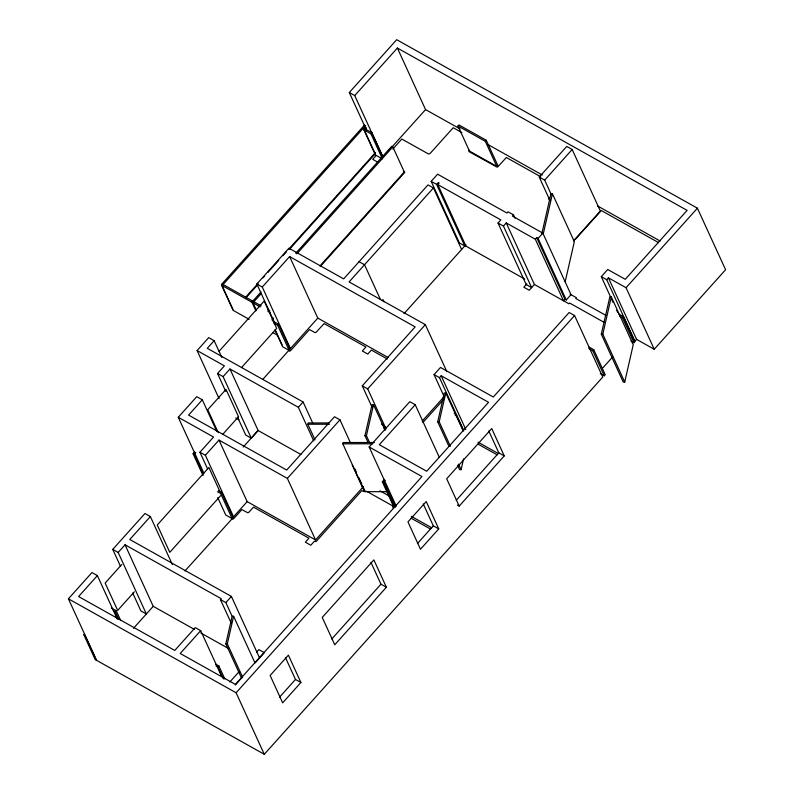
<?xml version="1.0" encoding="UTF-8"?>
<svg xmlns="http://www.w3.org/2000/svg" width="794" height="794" viewBox="0 0 794 794"><rect width="100%" height="100%" fill="white"/><g stroke="black" fill="none" stroke-linecap="round" stroke-linejoin="round"><path stroke-width="1.19" d="M241.634 678.334L225.833 643.835L232.126 616.283L233.615 616.273L255.023 663.03M242.607 677.222L227.322 643.835L233.615 616.273M314.99 439.826L307.854 424.244L308.151 422.954L328.637 422.934M387.581 491.665L364.724 491.685L342.81 443.826L343.107 442.536L374.381 442.506M368.009 442.387L364.952 435.708L372.029 404.712L373.517 404.712L385.239 430.308M369.498 442.387L366.441 435.708L373.517 404.712M448.908 446.288L437.702 421.803L444.283 392.99L445.771 392.99L463.101 430.834M450.397 446.288L439.191 421.793L445.771 392.99M457.572 465.205L459.607 469.661L461.106 469.661L463.567 458.853M541.786 233.873L550.937 193.796L552.426 193.796L574.34 241.654L565.189 281.731M543.275 233.863L552.426 193.796M601.306 334.185L609.822 296.926L611.311 296.926L633.225 344.785L624.709 382.043L623.221 382.053L601.306 334.185L602.805 334.185L624.709 382.043M602.805 334.185L611.311 296.926M549.051 198.004L548.892 198.351A1.558 1.201 -24.6 0 0 548.853 198.679M468.867 149.937L469.006 151.604L496.935 167.068A1.449 1.112 -24.6 0 0 497.769 166.879L506.374 157.51L540.694 176.744M366.709 130.563L349.291 92.521L396.692 39.7L697.41 208.197L725.587 269.732L654.236 349.261L636.59 339.375L608.422 277.84L606.725 279.716L634.902 341.261L636.59 339.375M382.39 155.981L354.729 95.568L397.377 48.037L687.108 210.37L625.255 279.309L607.728 269.494L601.296 276.669L610.517 296.817M233.009 309.481L221.536 284.411L364.585 124.986M249.177 319.337L233.079 310.325L221.605 285.254L222.558 284.192L261.186 305.839M365.677 125.601L222.628 285.026L221.536 284.411M365.488 127.219L363.86 129.035L364.952 129.64L366.58 127.824M381.418 158.304L375.403 154.939L363.93 129.869L364.883 128.807L371.89 132.737L382.867 156.716M382.41 158.869L370.937 133.799L371.89 132.737M219.124 398.677L197.101 350.561L208.713 337.629L214.142 340.676L221.834 357.459M274.774 323.138L256.839 283.984L288.937 248.214L343.663 278.883L428.006 184.893L433.445 187.94L461.612 249.475M245.674 297.194L258.08 283.369M263.042 277.84L264.7 275.994M268.005 272.312L278.754 260.333M282.892 255.728L286.197 252.035M288.679 249.276L375.502 152.517M245.515 298.286L257.911 284.47M289.314 249.475L374.44 154.602L375.78 155.942L372.714 159.356L378.152 162.403M214.142 340.676L207.284 348.318L303.1 402.002L312.826 423.262M289.621 256.561L317.798 318.096L290.455 348.566L262.278 287.031L289.621 256.561L415.153 326.89L362.272 385.834L371.999 407.094M260.988 291.984L251.887 302.137L255.876 310.851M295.745 253.256L391.73 146.285L392.822 146.89L404.295 171.961L319.893 266.03M387.829 151.624L389.467 149.798M391.928 147.049L425.554 109.582L397.377 48.037M261.256 293.522L252.978 302.742L256.472 310.375M296.837 253.872L392.822 146.89M392.901 149.004L401.814 139.059L428.383 153.917A1.489 1.151 -24.6 0 0 428.919 153.976L430.199 153.371L453.205 127.725L461.82 132.548M219.104 351.246L264.154 301.045L276.669 328.388L241.455 367.642M203.889 473.214L178.273 417.277L196.743 396.682L202.311 399.799L216.653 431.132M225.734 391.412L217.546 373.508L224.404 365.865L197.101 350.561M271.915 319.922L273.573 318.086M320.776 265.96L404.841 172.268L403.392 171.454M202.311 399.799L188.585 415.093L286.684 470.068L334.502 416.771L339.941 419.818L350.194 442.198M229.962 368.982L258.139 430.517L251.271 438.169L223.104 376.624L229.962 368.982L298.346 407.292L313.719 440.859M278.634 324.28L290.118 349.35L289.165 350.412L277.682 325.342L278.634 324.28L273.047 321.143M457.999 126.008L458.952 124.946L486.256 140.24L497.739 165.311L496.786 166.373L469.472 151.078L457.999 126.008L485.303 141.302L496.786 166.373M431.172 181.36L436.611 184.407L464.788 245.942L459.349 242.895L431.172 181.36L437.613 174.184L506.969 213.04L508.071 211.809L513.51 214.856L515.048 218.211M203.046 475.537L193.071 453.731L194.669 451.945M203.145 473.968L194.153 454.347L195.761 452.56M433.445 187.94L349.102 281.93L425.346 324.647L446.853 371.642M436.611 184.407L438.298 182.521L439.161 183.007L437.762 184.565L465.939 246.11M262.685 379.512L288.45 350.799L289.314 351.097A1.558 1.201 -24.6 0 0 289.701 351.067L290.286 350.849A1.558 1.201 -24.6 0 0 290.634 350.591L309.521 329.55L314.702 332.448A1.419 1.102 -24.6 0 0 315.079 332.537L315.496 332.537A1.449 1.122 -24.6 0 0 316.052 332.368L324.121 323.585L365.925 347.008L362.342 351.008L367.781 354.055L371.364 350.055L387.403 359.037M444.312 396.99L434.07 374.619L440.501 367.443L493.302 397.02L569.149 312.499L574.578 315.546L602.755 377.081L264.283 754.3L96.59 660.34L68.413 598.805L91.955 572.563L97.384 575.61L117.363 619.251M120.43 566.172L112.748 549.388L144.945 513.51L150.374 516.557L172.407 564.663M207.621 469.006L199.939 452.223L213.556 437.037L178.273 417.277M485.303 141.302L486.256 140.24M222.657 434.427L238.537 416.721L226.012 389.378L207.75 409.724L218.271 432.7M97.384 575.61L78.596 596.552L174.769 650.435L195.255 627.617L200.693 630.664L221.695 676.538M132.727 593.029L140.915 610.933L146.354 613.97L118.177 552.435L125.045 544.793L221.218 598.676L220.424 599.559L231.183 623.052M150.374 516.557L129.789 539.493L231.401 596.433L259.578 657.968M218.995 440.084L247.162 501.629L233.545 516.805L205.378 455.26L218.995 440.084L287.378 478.405L315.555 539.94L363.186 486.851M121.819 564.474L105.145 583.064L117.671 610.407L134.345 591.828M243.242 447.022L258.08 430.487L300.876 454.466M382.033 300.708L382.986 299.646L383.978 301.829M221.615 492.449L233.089 517.519L232.136 518.581L220.663 493.511L221.615 492.449L218.41 490.652M298.346 407.292L303.1 402.002M118.763 619.399L115.269 611.767L116.222 610.705L111.299 607.956M220.583 495.714L169.777 552.336L157.262 524.983L208.882 467.458L219.898 491.526M404.027 313.66L465.909 244.691M133.541 628.262L153.222 606.328L125.045 544.793M184.952 570.955L231.779 519.157A1.558 1.201 -24.6 0 0 232.156 519.256L233.605 518.76L241.833 509.599L247.649 512.676A1.558 1.201 -24.6 0 0 248.036 512.646M498.017 223.015L503.456 226.062L531.623 287.597L526.184 284.55L498.017 223.015L500.816 219.898L437.762 184.565M549.994 200.564L539.235 177.072L566.727 146.433L572.166 149.48L600.343 211.015L573.486 240.949M503.456 226.062L506.254 222.945L535.325 239.232L563.502 300.767L564.901 299.209L536.734 237.674L535.325 239.232M513.51 214.856L512.408 216.087L542.848 233.138L571.025 294.683L566.271 299.973L564.901 299.209M551.334 194.659L544.674 180.119L572.166 149.48M287.378 478.405L339.941 419.818M385.636 428.035L367.711 388.881L425.346 324.647M566.271 299.973L538.104 238.438L542.848 233.138M200.693 630.664L180.208 653.482L235.421 684.418L421.951 476.549L369.15 446.962L409.793 401.675L415.222 404.722L439.3 457.304M232.017 616.035L225.863 602.606L231.401 596.433M381.418 424.115L384.385 425.773L383.433 426.835L384.425 429.018M415.222 404.722L379.334 444.719L426.696 471.249L488.558 402.31L441.196 375.78L439.509 377.656L463.577 430.249M526.769 283.905L523.812 287.2L529.251 290.247L534.422 284.48L506.254 222.945M422.229 421.048L444.461 396.275M422.874 422.557L443.509 399.571M382.311 481.809L383.403 482.415L394.876 507.485L393.784 506.88L382.311 481.809L384.524 479.338M394.846 507.118L383.363 482.047L384.951 480.281M223.382 678.959L217.893 666.97L218.846 665.908L215.879 664.25M383.403 482.415L384.882 480.767M455.23 415.619L456.183 414.557L454.208 413.446M229.813 682.026L239.669 671.049M256.522 652.271L258.894 649.631L264.333 652.668L255.519 662.494M235.252 685.073L241.823 677.758M264.283 754.3L236.116 692.765L574.578 315.546M654.236 349.261L626.059 287.716L697.41 208.197M279.597 697.152L295.477 679.446L285.463 657.571M331.783 638.991L380.951 584.195L370.937 562.321M417.426 543.553L433.306 525.846L423.281 503.972M456.213 500.319L498.801 452.848L488.786 430.973M593.743 349.668L605.217 374.738L604.264 375.8L592.79 350.73L593.743 349.668L588.811 346.909M623.409 316.617L634.882 341.688L633.93 342.75L622.456 317.679L623.409 316.617L618.466 313.848M300.916 682.493L282.654 702.849L270.129 675.496L288.391 655.149L300.916 682.493L295.477 679.446M386.39 587.242L334.76 644.778L322.245 617.424L373.865 559.889L386.39 587.242L380.951 584.195M438.735 528.893L420.473 549.25L407.957 521.896L426.219 501.55L438.735 528.893L433.306 525.846M459.19 506.106L504.24 455.895L491.724 428.542L446.675 478.752L459.19 506.106L457.384 505.083M603.073 367.622L612.69 356.903M365.131 491.129L363.781 491.536A1.558 1.201 -24.6 0 1 363.414 491.436L361.846 490.573L316.568 541.022A1.558 1.201 -24.6 0 1 316.22 541.28L315.675 541.488M248.075 512.626L248.611 512.418A1.558 1.201 -24.6 0 0 248.959 512.16L253.494 507.118L308.955 538.193L305.362 542.193L310.801 545.24L314.394 541.24L315.258 541.538A1.558 1.201 -24.6 0 0 315.645 541.508M575.124 239.123L575.203 239.103A1.558 1.201 -24.6 0 0 575.62 238.964L601.316 210.539L658.573 242.617M437.702 421.803L439.191 421.793M307.854 424.244L329.55 424.214M364.952 435.708L366.441 435.708M342.81 443.826L372.882 443.786M225.833 643.835L227.322 643.835M425.554 109.582L460.143 128.965M488.25 144.707L542.312 174.998M597.445 205.884L660.142 241.019M539.235 177.072L544.674 180.119M349.291 92.521L354.729 95.568M363.93 129.869L370.937 133.799M536.734 237.674L538.104 238.438M608.422 277.84L626.059 287.716M601.296 276.669L606.725 279.716M619.489 316.022L622.456 317.679M570.132 294.177L576.464 297.73L575.759 298.514L605.891 315.397M604.254 322.424L569.645 303.04L568.941 303.814L534.422 284.48M465.076 245.624L524.725 279.051M630.972 341.092L633.93 342.75M588.84 348.516L592.79 350.73M600.324 373.597L604.264 375.8M359.077 261.712L364.525 264.739L380.395 299.437M434.07 374.619L439.509 377.656M256.839 283.984L262.278 287.031M317.798 318.096L388.137 357.508M267.628 309.442L269.771 310.643M221.605 285.254L260.233 306.901M267.747 311.109L269.9 312.31M273.96 323.247L277.682 325.342M498.801 452.848L504.24 455.895M477.978 442.139L498.434 453.602M478.048 444.124L497.213 454.863M272.789 332.567L277.086 334.979M362.272 385.834L367.711 388.881M288.639 347.554L290.455 348.566M289.165 350.412L282.644 346.75L275.151 330.403M217.546 373.508L223.104 376.624M383.363 482.047L384.455 482.653L395.432 506.632M379.959 490.821L389.616 496.23M235.778 417.991L238.925 419.758M366.62 491.297L393.457 506.334L393.08 506.79A1.558 1.201 -24.6 0 0 392.891 507.495L393.387 508.239M411.332 516.348L431.807 527.821M411.232 518.244L430.507 529.042M251.271 438.169L245.713 435.052L237.525 417.148M199.939 452.223L205.378 455.26M193.071 453.731L194.153 454.347M247.162 501.629L315.555 539.94M217.457 491.714L220.663 493.511M232.136 518.581L225.734 514.988L217.745 497.55M220.424 599.559L225.863 602.606M112.748 549.388L118.177 552.435M153.222 606.328L194.282 629.334M200.763 632.967L227.779 648.103M215.918 665.868L217.893 666.97M113.304 610.665L115.269 611.767M68.413 598.805L236.116 692.765M549.349 199.453L549.25 199.383A1.558 1.201 -24.6 0 1 549.011 199.135L548.862 198.708M611.539 299.05L613.077 302.405M616.66 310.236L617.682 312.479M364.357 130.127L375.334 154.105M441.196 375.78L465.78 429.485M456.183 414.557L463.666 430.904M458.555 464.093L461.106 469.661M384.385 425.773L385.874 429.048M369.15 446.962L396.295 506.264M354.809 468.827L356.308 472.102M358.809 477.551L361.796 484.092M362.798 486.265L364.793 490.632L363.702 490.017L352.228 464.947M275.081 329.57L282.069 344.824M218.846 665.908L224.831 678.989M116.222 610.705L120.708 620.521M84.809 635.101L83.717 634.485L95.191 659.556L96.282 660.171L84.809 635.101"/></g></svg>
